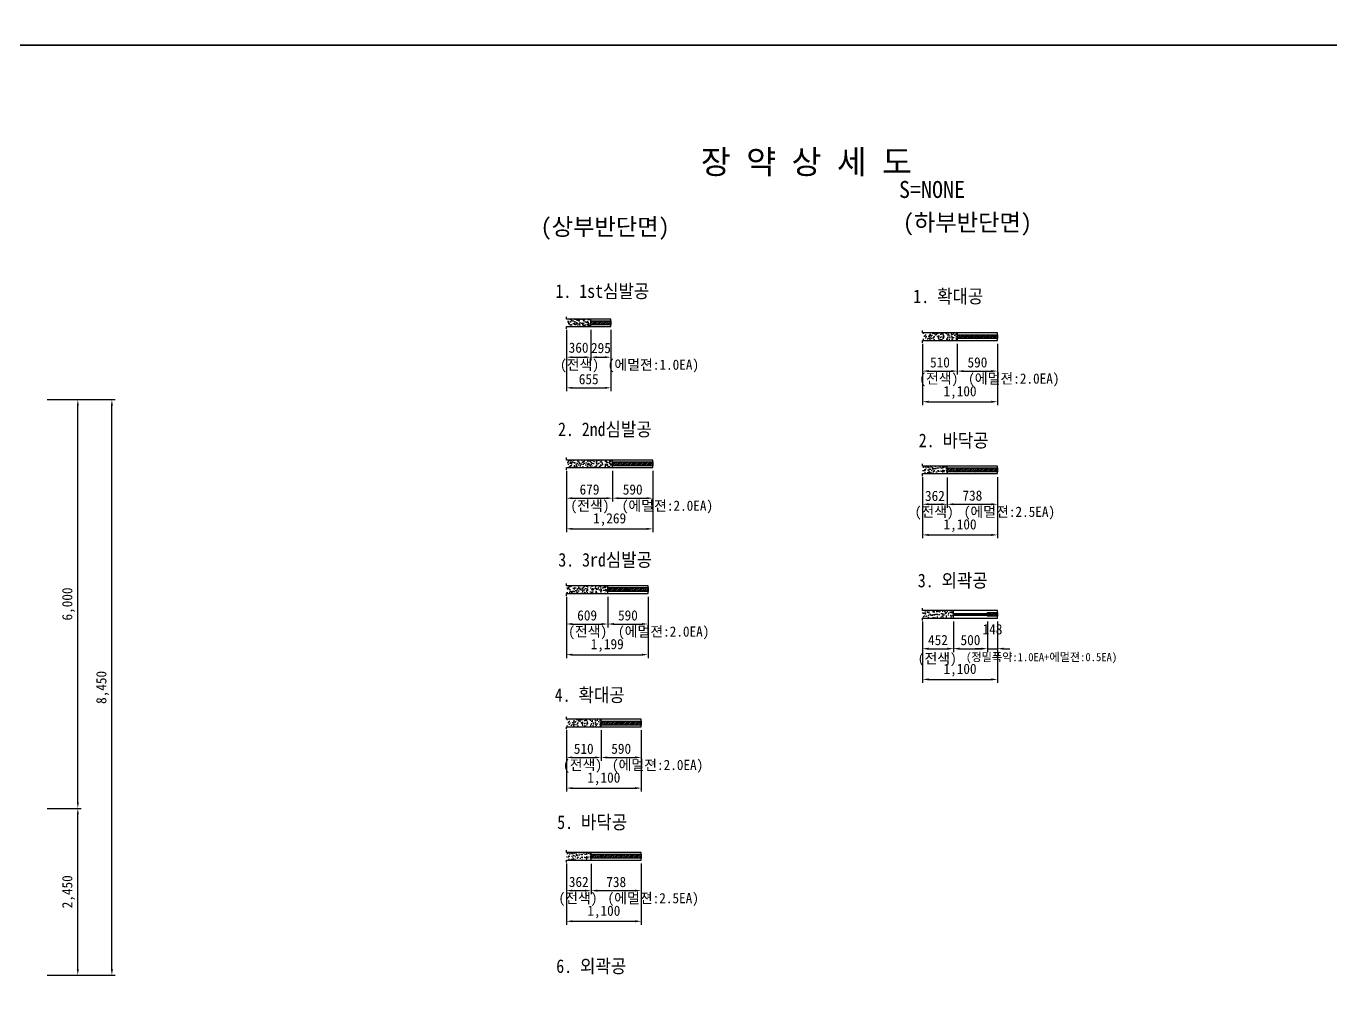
# Model space of a CAD drawing. Header units: millimetres. Extents: x -57518 to 189430, y -17322 to 123318.
# Drawn here: x 130227 to 149380, y -5316 to 8760 of the extents above; entities that cross this region are included whole.
import ezdxf
from ezdxf.enums import TextEntityAlignment as Align

# ---------------------------------------------------------------- set-up
doc = ezdxf.new("R2010")
doc.units = ezdxf.units.MM
doc.header["$LTSCALE"] = 500
doc.header["$PDMODE"] = 1
for name, color, linetype in [('CS-BLST', 4, 'Continuous'), ('CS-BLST-PATT', 1, 'Continuous'), ('CS-BLST-TEX3', 3, 'Continuous'), ('CS-DIMS', 1, 'Continuous'), ('CS-EXCV', 3, 'E-DIGLN01'), ('CS-SYMB', 2, 'Continuous'), ('CS-TABL', 3, 'Continuous'), ('CS-TEX1', 6, 'Continuous'), ('CS-TEX2', 6, 'Continuous'), ('CS-TEX3', 6, 'Continuous'), ('CS-TEXT', 3, 'Continuous'), ('CX-PAPR', 2, 'Continuous')]:
    doc.layers.add(name, color=color, linetype=linetype)
doc.styles.add('굴림체', font='')
doc.styles.get('굴림체').set_extended_font_data('GulimChe')
doc.linetypes.add('E-DIGLN01', pattern='A,0.9,-0.2,[19,kscals.shx,S=0.1,R=180,X=0,Y=0],0.9', length=2)
doc.dimstyles.new('DIM01-50', dxfattribs={"dimscale": 50, "dimtxt": 3, "dimasz": 1.8, "dimexe": 1, "dimexo": 1, "dimgap": 1, "dimtad": 1, "dimdec": 0, "dimzin": 9, "dimdsep": 46, "dimlunit": 6, "dimtxsty": '굴림체', "dimcen": 2.5, "dimclrt": 3, "dimadec": 4, "dimazin": 0, "dimtfac": 1, "dimtdec": 0, "dimtmove": 2, "dimatfit": 3, "dimfxl": 1, "dimtolj": 1, "dimtzin": 0, "dimarcsym": 0})
pattern_1 = [(50, (-277752.67, 442182.754), (91.0923345, -7.969543), [9.525, -104.775]), (355, (-277752.67, 442182.75), (-17.621413, 95.528321), [7.62, -83.82]), (100.451, (-277745.08, 442182.09), (73.471251, 87.558344), [8.095, -89.045]), (46.1842, (-277752.67, 442208.15), (135.53952, -21.021164), [14.2875, -157.1625]), (96.6356, (-277741.38, 442206.4), (118.702117, 123.712778), [12.1425, -133.5675]), (351.184, (-277752.67, 442208.15), (118.702303, 123.71256), [11.43, -125.73]), (21, (-277739.97, 442201.804), (75.80744, -51.132759), [9.525, -104.775]), (326, (-277739.97, 442201.8), (30.901014, 92.093983), [7.62, -83.82]), (71.4514, (-277733.66, 442197.54), (106.708245, 40.961429), [8.095, -89.045]), (37.5, (-277752.673, 442182.754), (1.5443016, 42.2775194), [0, -82.804, 0, -85.09, 0, -84.1375]), (7.5, (-277752.673, 442182.754), (33.4098313, 50.0902874), [0, -48.514, 0, -80.899, 0, -32.0675]), (327.5, (-277780.994, 442182.754), (67.7952976, -2.864372), [0, -31.75, 0, -99.06, 0, -131.445]), (317.5, (-277793.694, 442182.754), (74.0645907, 12.7132455), [0, -41.275, 0, -65.786, 0, -93.345])]
pattern_2 = [(50, (-272523.815, 447854.756), (91.0923345, -7.969543), [9.525, -104.775]), (355, (-272523.815, 447854.76), (-17.621413, 95.528321), [7.62, -83.82]), (100.451, (-272516.22, 447854.09), (73.471251, 87.558344), [8.095, -89.045]), (46.1842, (-272523.82, 447880.16), (135.53952, -21.021164), [14.2875, -157.1625]), (96.6356, (-272512.52, 447878.4), (118.702117, 123.712778), [12.1425, -133.5675]), (351.184, (-272523.82, 447880.16), (118.702303, 123.71256), [11.43, -125.73]), (21, (-272511.115, 447873.806), (75.80744, -51.132759), [9.525, -104.775]), (326, (-272511.115, 447873.81), (30.901014, 92.093983), [7.62, -83.82]), (71.4514, (-272504.8, 447869.545), (106.708245, 40.961429), [8.095, -89.045]), (37.5, (-272523.815, 447854.756), (1.5443016, 42.2775194), [0, -82.804, 0, -85.09, 0, -84.1375]), (7.5, (-272523.815, 447854.756), (33.4098313, 50.0902874), [0, -48.514, 0, -80.899, 0, -32.0675]), (327.5, (-272552.136, 447854.756), (67.7952976, -2.864372), [0, -31.75, 0, -99.06, 0, -131.445]), (317.5, (-272564.836, 447854.756), (74.0645907, 12.7132455), [0, -41.275, 0, -65.786, 0, -93.345])]

# ---------------------------------------------------------------- blocks, each defined once
blk = doc.blocks.new('*D247')
at = {"layer": 'CS-DIMS', "color": 0, "lineweight": -2, "ltscale": 30, "transparency": 16777216}
for p, q in [((138157, 382), (138157, -518)), ((139356, 382), (139356, -518)), ((138247, -468), (139266, -468))]:
    blk.add_line(p, q, dxfattribs=at)
at = {"layer": 'CS-DIMS', "color": 0, "ltscale": 30, "transparency": 16777216}
for points in [[(138247, -453), (138247, -483), (138157, -468)], [(139266, -453), (139266, -483), (139356, -468)]]:
    blk.add_solid(points, dxfattribs=at)
at = {"layer": 'Defpoints', "color": 0, "ltscale": 30, "transparency": 16777216}
for p in [(138157, 432), (139356, 432), (139356, -468)]:
    blk.add_point(p, dxfattribs=at)
at = {"layer": 'CS-DIMS', "color": 3, "ltscale": 30, "transparency": 16777216, "insert": (138757, -332), "char_height": 150, "attachment_point": 5, "style": '굴림체'}
blk.add_mtext('\\A1;1,199', dxfattribs=at)
blk = doc.blocks.new('*D217')
at = {"layer": 'CS-DIMS', "color": 0, "lineweight": -2, "ltscale": 30, "transparency": 16777216}
for p, q in [((138157, 382), (138157, -68)), ((138766, 382), (138766, -68)), ((138247, -18), (138676, -18))]:
    blk.add_line(p, q, dxfattribs=at)
at = {"layer": 'CS-DIMS', "color": 0, "ltscale": 30, "transparency": 16777216}
for points in [[(138247, -3), (138247, -33), (138157, -18)], [(138676, -3), (138676, -33), (138766, -18)]]:
    blk.add_solid(points, dxfattribs=at)
at = {"layer": 'Defpoints', "color": 0, "ltscale": 30, "transparency": 16777216}
for p in [(138157, 432), (138766, 432), (138766, -18)]:
    blk.add_point(p, dxfattribs=at)
at = {"layer": 'CS-DIMS', "color": 3, "ltscale": 30, "transparency": 16777216, "insert": (138462, 108), "char_height": 150, "attachment_point": 5, "style": '굴림체'}
blk.add_mtext('\\A1;609', dxfattribs=at)
blk = doc.blocks.new('*D218')
at = {"layer": 'CS-DIMS', "color": 0, "lineweight": -2, "ltscale": 30, "transparency": 16777216}
for p, q in [((138766, 382), (138766, -68)), ((139356, 382), (139356, -68)), ((138856, -18), (139266, -18))]:
    blk.add_line(p, q, dxfattribs=at)
at = {"layer": 'CS-DIMS', "color": 0, "ltscale": 30, "transparency": 16777216}
for points in [[(138856, -3), (138856, -33), (138766, -18)], [(139266, -3), (139266, -33), (139356, -18)]]:
    blk.add_solid(points, dxfattribs=at)
at = {"layer": 'Defpoints', "color": 0, "ltscale": 30, "transparency": 16777216}
for p in [(138766, 432), (139356, 432), (139356, -18)]:
    blk.add_point(p, dxfattribs=at)
at = {"layer": 'CS-DIMS', "color": 3, "ltscale": 30, "transparency": 16777216, "insert": (139061, 108), "char_height": 150, "attachment_point": 5, "style": '굴림체'}
blk.add_mtext('\\A1;590', dxfattribs=at)
blk = doc.blocks.new('뉴마이트')
at = {"layer": 'CS-BLST-PATT'}
h = blk.add_hatch(dxfattribs=at)
h.set_pattern_fill('ANSI31', color=256, scale=5.824581, style=0)
h.set_pattern_definition([(45, (-765876.779, 225267.89), (-13.0765565, 13.0765565), [])])
h.paths.add_polyline_path([(0, 29), (0, -29), (295, -29), (295, 29)])
at = {"layer": 'CS-TABL'}
blk.add_lwpolyline([(0, 29), (295, 29), (295, -29), (0, -29)], close=True, dxfattribs=at)
blk = doc.blocks.new('*D224')
at = {"layer": 'CS-DIMS', "color": 0, "lineweight": -2, "ltscale": 30, "transparency": 16777216}
for p, q in [((138157, -3532), (138157, -4432)), ((139257, -3532), (139257, -4432)), ((138247, -4382), (139167, -4382))]:
    blk.add_line(p, q, dxfattribs=at)
at = {"layer": 'CS-DIMS', "color": 0, "ltscale": 30, "transparency": 16777216}
for points in [[(138247, -4367), (138247, -4397), (138157, -4382)], [(139167, -4367), (139167, -4397), (139257, -4382)]]:
    blk.add_solid(points, dxfattribs=at)
at = {"layer": 'Defpoints', "color": 0, "ltscale": 30, "transparency": 16777216}
for p in [(138157, -3482), (139257, -3482), (139257, -4382)]:
    blk.add_point(p, dxfattribs=at)
at = {"layer": 'CS-DIMS', "color": 3, "ltscale": 30, "transparency": 16777216, "insert": (138707, -4246), "char_height": 150, "attachment_point": 5, "style": '굴림체'}
blk.add_mtext('\\A1;1,100', dxfattribs=at)
blk = doc.blocks.new('*D225')
at = {"layer": 'CS-DIMS', "color": 0, "lineweight": -2, "ltscale": 30, "transparency": 16777216}
for p, q in [((138157, -3532), (138157, -3982)), ((138520, -3539), (138520, -3982)), ((138247, -3932), (138430, -3932))]:
    blk.add_line(p, q, dxfattribs=at)
at = {"layer": 'CS-DIMS', "color": 0, "ltscale": 30, "transparency": 16777216}
for points in [[(138247, -3917), (138247, -3947), (138157, -3932)], [(138430, -3917), (138430, -3947), (138520, -3932)]]:
    blk.add_solid(points, dxfattribs=at)
at = {"layer": 'Defpoints', "color": 0, "ltscale": 30, "transparency": 16777216}
for p in [(138157, -3482), (138520, -3489), (138520, -3932)]:
    blk.add_point(p, dxfattribs=at)
at = {"layer": 'CS-DIMS', "color": 3, "ltscale": 30, "transparency": 16777216, "insert": (138339, -3805), "char_height": 150, "attachment_point": 5, "style": '굴림체'}
blk.add_mtext('\\A1;362', dxfattribs=at)
blk = doc.blocks.new('*D226')
at = {"layer": 'CS-DIMS', "color": 0, "lineweight": -2, "ltscale": 30, "transparency": 16777216}
for p, q in [((138520, -3539), (138520, -3982)), ((139257, -3532), (139257, -3982)), ((138610, -3932), (139167, -3932))]:
    blk.add_line(p, q, dxfattribs=at)
at = {"layer": 'CS-DIMS', "color": 0, "ltscale": 30, "transparency": 16777216}
for points in [[(138610, -3917), (138610, -3947), (138520, -3932)], [(139167, -3917), (139167, -3947), (139257, -3932)]]:
    blk.add_solid(points, dxfattribs=at)
at = {"layer": 'Defpoints', "color": 0, "ltscale": 30, "transparency": 16777216}
for p in [(138520, -3489), (139257, -3482), (139257, -3932)]:
    blk.add_point(p, dxfattribs=at)
at = {"layer": 'CS-DIMS', "color": 3, "ltscale": 30, "transparency": 16777216, "insert": (138889, -3806), "char_height": 150, "attachment_point": 5, "style": '굴림체'}
blk.add_mtext('\\A1;738', dxfattribs=at)
blk = doc.blocks.new('*D227')
at = {"layer": 'CS-DIMS', "color": 0, "lineweight": -2, "ltscale": 30, "transparency": 16777216}
for p, q in [((138157, 4299), (138157, 3849)), ((138517, 4299), (138517, 3849)), ((138247, 3899), (138427, 3899))]:
    blk.add_line(p, q, dxfattribs=at)
at = {"layer": 'CS-DIMS', "color": 0, "ltscale": 30, "transparency": 16777216}
for points in [[(138247, 3914), (138247, 3884), (138157, 3899)], [(138427, 3914), (138427, 3884), (138517, 3899)]]:
    blk.add_solid(points, dxfattribs=at)
at = {"layer": 'Defpoints', "color": 0, "ltscale": 30, "transparency": 16777216}
for p in [(138157, 4349), (138517, 4349), (138517, 3899)]:
    blk.add_point(p, dxfattribs=at)
at = {"layer": 'CS-DIMS', "color": 3, "ltscale": 30, "transparency": 16777216, "insert": (138337, 4038), "char_height": 150, "attachment_point": 5, "style": '굴림체'}
blk.add_mtext('\\A1;360', dxfattribs=at)
blk = doc.blocks.new('*D228')
at = {"layer": 'CS-DIMS', "color": 0, "lineweight": -2, "ltscale": 30, "transparency": 16777216}
for p, q in [((138517, 4299), (138517, 3849)), ((138812, 4299), (138812, 3849)), ((138607, 3899), (138722, 3899))]:
    blk.add_line(p, q, dxfattribs=at)
at = {"layer": 'CS-DIMS', "color": 0, "ltscale": 30, "transparency": 16777216}
for points in [[(138607, 3914), (138607, 3884), (138517, 3899)], [(138722, 3914), (138722, 3884), (138812, 3899)]]:
    blk.add_solid(points, dxfattribs=at)
at = {"layer": 'Defpoints', "color": 0, "ltscale": 30, "transparency": 16777216}
for p in [(138517, 4349), (138812, 4349), (138812, 3899)]:
    blk.add_point(p, dxfattribs=at)
at = {"layer": 'CS-DIMS', "color": 3, "ltscale": 30, "transparency": 16777216, "insert": (138665, 4033), "char_height": 150, "attachment_point": 5, "style": '굴림체'}
blk.add_mtext('\\A1;295', dxfattribs=at)
blk = doc.blocks.new('*D229')
at = {"layer": 'CS-DIMS', "color": 0, "lineweight": -2, "ltscale": 30, "transparency": 16777216}
for p, q in [((138157, 2229), (138157, 1329)), ((139426, 2229), (139426, 1329)), ((138247, 1379), (139336, 1379))]:
    blk.add_line(p, q, dxfattribs=at)
at = {"layer": 'CS-DIMS', "color": 0, "ltscale": 30, "transparency": 16777216}
for points in [[(138247, 1394), (138247, 1364), (138157, 1379)], [(139336, 1394), (139336, 1364), (139426, 1379)]]:
    blk.add_solid(points, dxfattribs=at)
at = {"layer": 'Defpoints', "color": 0, "ltscale": 30, "transparency": 16777216}
for p in [(138157, 2279), (139426, 2279), (139426, 1379)]:
    blk.add_point(p, dxfattribs=at)
at = {"layer": 'CS-DIMS', "color": 3, "ltscale": 30, "transparency": 16777216, "insert": (138792, 1515), "char_height": 150, "attachment_point": 5, "style": '굴림체'}
blk.add_mtext('\\A1;1,269', dxfattribs=at)
blk = doc.blocks.new('*D230')
at = {"layer": 'CS-DIMS', "color": 0, "lineweight": -2, "ltscale": 30, "transparency": 16777216}
for p, q in [((138157, 2229), (138157, 1779)), ((138836, 2229), (138836, 1779)), ((138247, 1829), (138746, 1829))]:
    blk.add_line(p, q, dxfattribs=at)
at = {"layer": 'CS-DIMS', "color": 0, "ltscale": 30, "transparency": 16777216}
for points in [[(138247, 1844), (138247, 1814), (138157, 1829)], [(138746, 1844), (138746, 1814), (138836, 1829)]]:
    blk.add_solid(points, dxfattribs=at)
at = {"layer": 'Defpoints', "color": 0, "ltscale": 30, "transparency": 16777216}
for p in [(138157, 2279), (138836, 2279), (138836, 1829)]:
    blk.add_point(p, dxfattribs=at)
at = {"layer": 'CS-DIMS', "color": 3, "ltscale": 30, "transparency": 16777216, "insert": (138497, 1956), "char_height": 150, "attachment_point": 5, "style": '굴림체'}
blk.add_mtext('\\A1;679', dxfattribs=at)
blk = doc.blocks.new('*D231')
at = {"layer": 'CS-DIMS', "color": 0, "lineweight": -2, "ltscale": 30, "transparency": 16777216}
for p, q in [((138836, 2229), (138836, 1779)), ((139426, 2229), (139426, 1779)), ((138926, 1829), (139336, 1829))]:
    blk.add_line(p, q, dxfattribs=at)
at = {"layer": 'CS-DIMS', "color": 0, "ltscale": 30, "transparency": 16777216}
for points in [[(138926, 1844), (138926, 1814), (138836, 1829)], [(139336, 1844), (139336, 1814), (139426, 1829)]]:
    blk.add_solid(points, dxfattribs=at)
at = {"layer": 'Defpoints', "color": 0, "ltscale": 30, "transparency": 16777216}
for p in [(138836, 2279), (139426, 2279), (139426, 1829)]:
    blk.add_point(p, dxfattribs=at)
at = {"layer": 'CS-DIMS', "color": 3, "ltscale": 30, "transparency": 16777216, "insert": (139131, 1956), "char_height": 150, "attachment_point": 5, "style": '굴림체'}
blk.add_mtext('\\A1;590', dxfattribs=at)
blk = doc.blocks.new('*D232')
at = {"layer": 'CS-DIMS', "color": 0, "lineweight": -2, "ltscale": 30, "transparency": 16777216}
for p, q in [((138157, -1577), (138157, -2477)), ((139257, -1577), (139257, -2477)), ((138247, -2427), (139167, -2427))]:
    blk.add_line(p, q, dxfattribs=at)
at = {"layer": 'CS-DIMS', "color": 0, "ltscale": 30, "transparency": 16777216}
for points in [[(138247, -2412), (138247, -2442), (138157, -2427)], [(139167, -2412), (139167, -2442), (139257, -2427)]]:
    blk.add_solid(points, dxfattribs=at)
at = {"layer": 'Defpoints', "color": 0, "ltscale": 30, "transparency": 16777216}
for p in [(138157, -1527), (139257, -1527), (139257, -2427)]:
    blk.add_point(p, dxfattribs=at)
at = {"layer": 'CS-DIMS', "color": 3, "ltscale": 30, "transparency": 16777216, "insert": (138707, -2291), "char_height": 150, "attachment_point": 5, "style": '굴림체'}
blk.add_mtext('\\A1;1,100', dxfattribs=at)
blk = doc.blocks.new('*D233')
at = {"layer": 'CS-DIMS', "color": 0, "lineweight": -2, "ltscale": 30, "transparency": 16777216}
for p, q in [((138157, -1577), (138157, -2027)), ((138667, -1577), (138667, -2027)), ((138247, -1977), (138577, -1977))]:
    blk.add_line(p, q, dxfattribs=at)
at = {"layer": 'CS-DIMS', "color": 0, "ltscale": 30, "transparency": 16777216}
for points in [[(138247, -1962), (138247, -1992), (138157, -1977)], [(138577, -1962), (138577, -1992), (138667, -1977)]]:
    blk.add_solid(points, dxfattribs=at)
at = {"layer": 'Defpoints', "color": 0, "ltscale": 30, "transparency": 16777216}
for p in [(138157, -1527), (138667, -1527), (138667, -1977)]:
    blk.add_point(p, dxfattribs=at)
at = {"layer": 'CS-DIMS', "color": 3, "ltscale": 30, "transparency": 16777216, "insert": (138412, -1850), "char_height": 150, "attachment_point": 5, "style": '굴림체'}
blk.add_mtext('\\A1;510', dxfattribs=at)
blk = doc.blocks.new('*D234')
at = {"layer": 'CS-DIMS', "color": 0, "lineweight": -2, "ltscale": 30, "transparency": 16777216}
for p, q in [((138667, -1577), (138667, -2027)), ((139257, -1577), (139257, -2027)), ((138757, -1977), (139167, -1977))]:
    blk.add_line(p, q, dxfattribs=at)
at = {"layer": 'CS-DIMS', "color": 0, "ltscale": 30, "transparency": 16777216}
for points in [[(138757, -1962), (138757, -1992), (138667, -1977)], [(139167, -1962), (139167, -1992), (139257, -1977)]]:
    blk.add_solid(points, dxfattribs=at)
at = {"layer": 'Defpoints', "color": 0, "ltscale": 30, "transparency": 16777216}
for p in [(138667, -1527), (139257, -1527), (139257, -1977)]:
    blk.add_point(p, dxfattribs=at)
at = {"layer": 'CS-DIMS', "color": 3, "ltscale": 30, "transparency": 16777216, "insert": (138962, -1850), "char_height": 150, "attachment_point": 5, "style": '굴림체'}
blk.add_mtext('\\A1;590', dxfattribs=at)
blk = doc.blocks.new('*D235')
at = {"layer": 'CS-DIMS', "color": 0, "lineweight": -2, "ltscale": 30, "transparency": 16777216}
for p, q in [((143386, 4095), (143386, 3195)), ((144486, 4095), (144486, 3195)), ((143476, 3245), (144396, 3245))]:
    blk.add_line(p, q, dxfattribs=at)
at = {"layer": 'CS-DIMS', "color": 0, "ltscale": 30, "transparency": 16777216}
for points in [[(143476, 3260), (143476, 3230), (143386, 3245)], [(144396, 3260), (144396, 3230), (144486, 3245)]]:
    blk.add_solid(points, dxfattribs=at)
at = {"layer": 'Defpoints', "color": 0, "ltscale": 30, "transparency": 16777216}
for p in [(143386, 4145), (144486, 4145), (144486, 3245)]:
    blk.add_point(p, dxfattribs=at)
at = {"layer": 'CS-DIMS', "color": 3, "ltscale": 30, "transparency": 16777216, "insert": (143936, 3381), "char_height": 150, "attachment_point": 5, "style": '굴림체'}
blk.add_mtext('\\A1;1,100', dxfattribs=at)
blk = doc.blocks.new('*D236')
at = {"layer": 'CS-DIMS', "color": 0, "lineweight": -2, "ltscale": 30, "transparency": 16777216}
for p, q in [((143386, 4095), (143386, 3645)), ((143896, 4095), (143896, 3645)), ((143476, 3695), (143806, 3695))]:
    blk.add_line(p, q, dxfattribs=at)
at = {"layer": 'CS-DIMS', "color": 0, "ltscale": 30, "transparency": 16777216}
for points in [[(143476, 3710), (143476, 3680), (143386, 3695)], [(143806, 3710), (143806, 3680), (143896, 3695)]]:
    blk.add_solid(points, dxfattribs=at)
at = {"layer": 'Defpoints', "color": 0, "ltscale": 30, "transparency": 16777216}
for p in [(143386, 4145), (143896, 4145), (143896, 3695)]:
    blk.add_point(p, dxfattribs=at)
at = {"layer": 'CS-DIMS', "color": 3, "ltscale": 30, "transparency": 16777216, "insert": (143641, 3822), "char_height": 150, "attachment_point": 5, "style": '굴림체'}
blk.add_mtext('\\A1;510', dxfattribs=at)
blk = doc.blocks.new('*D237')
at = {"layer": 'CS-DIMS', "color": 0, "lineweight": -2, "ltscale": 30, "transparency": 16777216}
for p, q in [((143896, 4095), (143896, 3645)), ((144486, 4095), (144486, 3645)), ((143986, 3695), (144396, 3695))]:
    blk.add_line(p, q, dxfattribs=at)
at = {"layer": 'CS-DIMS', "color": 0, "ltscale": 30, "transparency": 16777216}
for points in [[(143986, 3710), (143986, 3680), (143896, 3695)], [(144396, 3710), (144396, 3680), (144486, 3695)]]:
    blk.add_solid(points, dxfattribs=at)
at = {"layer": 'Defpoints', "color": 0, "ltscale": 30, "transparency": 16777216}
for p in [(143896, 4145), (144486, 4145), (144486, 3695)]:
    blk.add_point(p, dxfattribs=at)
at = {"layer": 'CS-DIMS', "color": 3, "ltscale": 30, "transparency": 16777216, "insert": (144191, 3822), "char_height": 150, "attachment_point": 5, "style": '굴림체'}
blk.add_mtext('\\A1;590', dxfattribs=at)
blk = doc.blocks.new('*D238')
at = {"layer": 'CS-DIMS', "color": 0, "lineweight": -2, "ltscale": 30, "transparency": 16777216}
for p, q in [((143386, 19), (143386, -881)), ((144486, 19), (144486, -881)), ((143476, -831), (144396, -831))]:
    blk.add_line(p, q, dxfattribs=at)
at = {"layer": 'CS-DIMS', "color": 0, "ltscale": 30, "transparency": 16777216}
for points in [[(143476, -816), (143476, -846), (143386, -831)], [(144396, -816), (144396, -846), (144486, -831)]]:
    blk.add_solid(points, dxfattribs=at)
at = {"layer": 'Defpoints', "color": 0, "ltscale": 30, "transparency": 16777216}
for p in [(143386, 69), (144486, 69), (144486, -831)]:
    blk.add_point(p, dxfattribs=at)
at = {"layer": 'CS-DIMS', "color": 3, "ltscale": 30, "transparency": 16777216, "insert": (143936, -695), "char_height": 150, "attachment_point": 5, "style": '굴림체'}
blk.add_mtext('\\A1;1,100', dxfattribs=at)
blk = doc.blocks.new('*D239')
at = {"layer": 'CS-DIMS', "color": 0, "lineweight": -2, "ltscale": 30, "transparency": 16777216}
for p, q in [((143386, 19), (143386, -431)), ((143839, 19), (143839, -431)), ((143476, -381), (143749, -381))]:
    blk.add_line(p, q, dxfattribs=at)
at = {"layer": 'CS-DIMS', "color": 0, "ltscale": 30, "transparency": 16777216}
for points in [[(143476, -366), (143476, -396), (143386, -381)], [(143749, -366), (143749, -396), (143839, -381)]]:
    blk.add_solid(points, dxfattribs=at)
at = {"layer": 'Defpoints', "color": 0, "ltscale": 30, "transparency": 16777216}
for p in [(143386, 69), (143839, 69), (143839, -381)]:
    blk.add_point(p, dxfattribs=at)
at = {"layer": 'CS-DIMS', "color": 3, "ltscale": 30, "transparency": 16777216, "insert": (143612, -254), "char_height": 150, "attachment_point": 5, "style": '굴림체'}
blk.add_mtext('\\A1;452', dxfattribs=at)
blk = doc.blocks.new('*D240')
at = {"layer": 'CS-DIMS', "color": 0, "lineweight": -2, "ltscale": 30, "transparency": 16777216}
for p, q in [((143386, 19), (143386, -430)), ((143839, 19), (143839, -430)), ((143476, -380), (143749, -380))]:
    blk.add_line(p, q, dxfattribs=at)
at = {"layer": 'CS-DIMS', "color": 0, "ltscale": 30, "transparency": 16777216}
for points in [[(143476, -365), (143476, -395), (143386, -380)], [(143749, -365), (143749, -395), (143839, -380)]]:
    blk.add_solid(points, dxfattribs=at)
at = {"layer": 'Defpoints', "color": 0, "ltscale": 30, "transparency": 16777216}
for p in [(143386, 69), (143839, 69), (143839, -380)]:
    blk.add_point(p, dxfattribs=at)
at = {"layer": 'CS-DIMS', "color": 3, "ltscale": 30, "transparency": 16777216, "insert": (143612, -254), "char_height": 150, "attachment_point": 5, "style": '굴림체'}
blk.add_mtext('\\A1;452', dxfattribs=at)
blk = doc.blocks.new('*D241')
at = {"layer": 'CS-DIMS', "color": 0, "lineweight": -2, "ltscale": 30, "transparency": 16777216}
for p, q in [((143839, 19), (143839, -430)), ((144339, 19), (144339, -430)), ((143929, -380), (144249, -380))]:
    blk.add_line(p, q, dxfattribs=at)
at = {"layer": 'CS-DIMS', "color": 0, "ltscale": 30, "transparency": 16777216}
for points in [[(143929, -365), (143929, -395), (143839, -380)], [(144249, -365), (144249, -395), (144339, -380)]]:
    blk.add_solid(points, dxfattribs=at)
at = {"layer": 'Defpoints', "color": 0, "ltscale": 30, "transparency": 16777216}
for p in [(143839, 69), (144339, 69), (144339, -380)]:
    blk.add_point(p, dxfattribs=at)
at = {"layer": 'CS-DIMS', "color": 3, "ltscale": 30, "transparency": 16777216, "insert": (144089, -254), "char_height": 150, "attachment_point": 5, "style": '굴림체'}
blk.add_mtext('\\A1;500', dxfattribs=at)
blk = doc.blocks.new('*D242')
at = {"layer": 'CS-DIMS', "color": 0, "lineweight": -2, "ltscale": 30, "transparency": 16777216}
for p, q in [((144339, 19), (144339, -430)), ((144486, 19), (144486, -430)), ((144249, -380), (144159, -380)), ((144339, -380), (144486, -380)), ((144576, -380), (144666, -380))]:
    blk.add_line(p, q, dxfattribs=at)
at = {"layer": 'CS-DIMS', "color": 0, "ltscale": 30, "transparency": 16777216}
for points in [[(144249, -365), (144249, -395), (144339, -380)], [(144576, -365), (144576, -395), (144486, -380)]]:
    blk.add_solid(points, dxfattribs=at)
at = {"layer": 'Defpoints', "color": 0, "ltscale": 30, "transparency": 16777216}
for p in [(144339, 69), (144486, 69), (144486, -380)]:
    blk.add_point(p, dxfattribs=at)
at = {"layer": 'CS-DIMS', "color": 3, "ltscale": 30, "transparency": 16777216, "insert": (144412, -96), "char_height": 150, "attachment_point": 5, "style": '굴림체'}
blk.add_mtext('\\A1;148', dxfattribs=at)
blk = doc.blocks.new('*D243')
at = {"layer": 'CS-DIMS', "color": 0, "lineweight": -2, "ltscale": 30, "transparency": 16777216}
for p, q in [((143386, 2140), (143386, 1240)), ((144486, 2140), (144486, 1240)), ((143476, 1290), (144396, 1290))]:
    blk.add_line(p, q, dxfattribs=at)
at = {"layer": 'CS-DIMS', "color": 0, "ltscale": 30, "transparency": 16777216}
for points in [[(143476, 1305), (143476, 1275), (143386, 1290)], [(144396, 1305), (144396, 1275), (144486, 1290)]]:
    blk.add_solid(points, dxfattribs=at)
at = {"layer": 'Defpoints', "color": 0, "ltscale": 30, "transparency": 16777216}
for p in [(143386, 2190), (144486, 2190), (144486, 1290)]:
    blk.add_point(p, dxfattribs=at)
at = {"layer": 'CS-DIMS', "color": 3, "ltscale": 30, "transparency": 16777216, "insert": (143936, 1426), "char_height": 150, "attachment_point": 5, "style": '굴림체'}
blk.add_mtext('\\A1;1,100', dxfattribs=at)
blk = doc.blocks.new('*D244')
at = {"layer": 'CS-DIMS', "color": 0, "lineweight": -2, "ltscale": 30, "transparency": 16777216}
for p, q in [((143386, 2140), (143386, 1690)), ((143749, 2133), (143749, 1690)), ((143476, 1740), (143659, 1740))]:
    blk.add_line(p, q, dxfattribs=at)
at = {"layer": 'CS-DIMS', "color": 0, "ltscale": 30, "transparency": 16777216}
for points in [[(143476, 1755), (143476, 1725), (143386, 1740)], [(143659, 1755), (143659, 1725), (143749, 1740)]]:
    blk.add_solid(points, dxfattribs=at)
at = {"layer": 'Defpoints', "color": 0, "ltscale": 30, "transparency": 16777216}
for p in [(143386, 2190), (143749, 2183), (143749, 1740)]:
    blk.add_point(p, dxfattribs=at)
at = {"layer": 'CS-DIMS', "color": 3, "ltscale": 30, "transparency": 16777216, "insert": (143567, 1862), "char_height": 150, "attachment_point": 5, "style": '굴림체'}
blk.add_mtext('\\A1;362', dxfattribs=at)
blk = doc.blocks.new('*D245')
at = {"layer": 'CS-DIMS', "color": 0, "lineweight": -2, "ltscale": 30, "transparency": 16777216}
for p, q in [((143749, 2133), (143749, 1690)), ((144486, 2140), (144486, 1690)), ((143839, 1740), (144396, 1740))]:
    blk.add_line(p, q, dxfattribs=at)
at = {"layer": 'CS-DIMS', "color": 0, "ltscale": 30, "transparency": 16777216}
for points in [[(143839, 1755), (143839, 1725), (143749, 1740)], [(144396, 1755), (144396, 1725), (144486, 1740)]]:
    blk.add_solid(points, dxfattribs=at)
at = {"layer": 'Defpoints', "color": 0, "ltscale": 30, "transparency": 16777216}
for p in [(143749, 2183), (144486, 2190), (144486, 1740)]:
    blk.add_point(p, dxfattribs=at)
at = {"layer": 'CS-DIMS', "color": 3, "ltscale": 30, "transparency": 16777216, "insert": (144117, 1866), "char_height": 150, "attachment_point": 5, "style": '굴림체'}
blk.add_mtext('\\A1;738', dxfattribs=at)
blk = doc.blocks.new('*D246')
at = {"layer": 'CS-DIMS', "color": 0, "lineweight": -2, "ltscale": 30, "transparency": 16777216}
for p, q in [((138157, 4299), (138157, 3399)), ((138812, 4299), (138812, 3399)), ((138247, 3449), (138722, 3449))]:
    blk.add_line(p, q, dxfattribs=at)
at = {"layer": 'CS-DIMS', "color": 0, "ltscale": 30, "transparency": 16777216}
for points in [[(138247, 3464), (138247, 3434), (138157, 3449)], [(138722, 3464), (138722, 3434), (138812, 3449)]]:
    blk.add_solid(points, dxfattribs=at)
at = {"layer": 'Defpoints', "color": 0, "ltscale": 30, "transparency": 16777216}
for p in [(138157, 4349), (138812, 4349), (138812, 3449)]:
    blk.add_point(p, dxfattribs=at)
at = {"layer": 'CS-DIMS', "color": 3, "ltscale": 30, "transparency": 16777216, "insert": (138485, 3576), "char_height": 150, "attachment_point": 5, "style": '굴림체'}
blk.add_mtext('\\A1;655', dxfattribs=at)
blk = doc.blocks.new('*D261')
at = {"layer": 'CS-DIMS', "color": 0, "lineweight": -2, "transparency": 16777216}
for p, q in [((130536, -2724), (131036, -2724)), ((130986, -5084), (130986, -2814)), ((130536, -5174), (131036, -5174))]:
    blk.add_line(p, q, dxfattribs=at)
at = {"layer": 'CS-DIMS', "color": 0, "transparency": 16777216}
for points in [[(130971, -2814), (131001, -2814), (130986, -2724)], [(130971, -5084), (131001, -5084), (130986, -5174)]]:
    blk.add_solid(points, dxfattribs=at)
at = {"layer": 'Defpoints', "color": 0, "transparency": 16777216}
for p in [(130486, -2724), (130986, -2724), (130486, -5174)]:
    blk.add_point(p, dxfattribs=at)
at = {"layer": 'CS-DIMS', "color": 3, "transparency": 16777216, "insert": (130850, -3949), "char_height": 150, "attachment_point": 5, "rotation": 90, "style": '굴림체'}
blk.add_mtext('\\A1;2,450', dxfattribs=at)
blk = doc.blocks.new('*D262')
at = {"layer": 'CS-DIMS', "color": 0, "lineweight": -2, "transparency": 16777216}
for p, q in [((131036, 3276), (131536, 3276)), ((131486, -5084), (131486, 3186)), ((131036, -5174), (131536, -5174))]:
    blk.add_line(p, q, dxfattribs=at)
at = {"layer": 'CS-DIMS', "color": 0, "transparency": 16777216}
for points in [[(131471, 3186), (131501, 3186), (131486, 3276)], [(131471, -5084), (131501, -5084), (131486, -5174)]]:
    blk.add_solid(points, dxfattribs=at)
at = {"layer": 'Defpoints', "color": 0, "transparency": 16777216}
for p in [(130986, 3276), (131486, 3276), (130986, -5174)]:
    blk.add_point(p, dxfattribs=at)
at = {"layer": 'CS-DIMS', "color": 3, "transparency": 16777216, "insert": (131350, -949), "char_height": 150, "attachment_point": 5, "rotation": 90, "style": '굴림체'}
blk.add_mtext('\\A1;8,450', dxfattribs=at)
blk = doc.blocks.new('*D263')
at = {"layer": 'CS-DIMS', "color": 0, "lineweight": -2, "transparency": 16777216}
for p, q in [((130536, 3276), (131036, 3276)), ((130986, -2634), (130986, 3186)), ((130536, -2724), (131036, -2724))]:
    blk.add_line(p, q, dxfattribs=at)
at = {"layer": 'CS-DIMS', "color": 0, "transparency": 16777216}
for points in [[(130971, 3186), (131001, 3186), (130986, 3276)], [(130971, -2634), (131001, -2634), (130986, -2724)]]:
    blk.add_solid(points, dxfattribs=at)
at = {"layer": 'Defpoints', "color": 0, "transparency": 16777216}
for p in [(130486, 3276), (130986, 3276), (130486, -2724)]:
    blk.add_point(p, dxfattribs=at)
at = {"layer": 'CS-DIMS', "color": 3, "transparency": 16777216, "insert": (130850, 276), "char_height": 150, "attachment_point": 5, "rotation": 90, "style": '굴림체'}
blk.add_mtext('\\A1;6,000', dxfattribs=at)

msp = doc.modelspace()

# ---------------------------------------------------------------- hatches: boundary and pattern name
at = {"layer": 'CS-BLST-PATT'}
h = msp.add_hatch(dxfattribs=at)
h.set_pattern_fill('AR-CONC', color=256, scale=0.5, style=0)
h.set_pattern_definition([(50, (-277752.67, 442320.11), (91.0923345, -7.969543), [9.525, -104.775]), (355, (-277752.67, 442320.11), (-17.621413, 95.528321), [7.62, -83.82]), (100.451, (-277745.08, 442319.45), (73.471251, 87.558344), [8.095, -89.045]), (46.1842, (-277752.67, 442345.51), (135.53952, -21.021164), [14.2875, -157.1625]), (96.6356, (-277741.38, 442343.76), (118.702117, 123.712778), [12.1425, -133.5675]), (351.184, (-277752.67, 442345.51), (118.702303, 123.71256), [11.43, -125.73]), (21, (-277739.97, 442339.16), (75.80744, -51.132759), [9.525, -104.775]), (326, (-277739.97, 442339.16), (30.901014, 92.093983), [7.62, -83.82]), (71.4514, (-277733.66, 442334.9), (106.708245, 40.961429), [8.095, -89.045]), (37.5, (-277752.673, 442320.112), (1.5443016, 42.2775194), [0, -82.804, 0, -85.09, 0, -84.1375]), (7.5, (-277752.673, 442320.11), (33.4098313, 50.0902874), [0, -48.514, 0, -80.899, 0, -32.0675]), (327.5, (-277780.994, 442320.11), (67.7952976, -2.864372), [0, -31.75, 0, -99.06, 0, -131.445]), (317.5, (-277793.694, 442320.11), (74.0645907, 12.7132455), [0, -41.275, 0, -65.786, 0, -93.345])])
h.paths.add_polyline_path([(138517.3, 4459), (138157.3, 4459), (138157.3, 4349), (138517.3, 4349)])
h = msp.add_hatch(dxfattribs=at)
h.set_pattern_fill('AR-CONC', color=256, scale=0.5, style=0)
h.set_pattern_definition(pattern_2)
h.paths.add_polyline_path([(143896.2, 4255), (143386.2, 4255), (143386.2, 4145), (143896.2, 4145)])
h = msp.add_hatch(dxfattribs=at)
h.set_pattern_fill('AR-CONC', color=256, scale=0.5, style=0)
h.set_pattern_definition(pattern_1)
h.paths.add_polyline_path([(138836.3, 2389.3), (138157.3, 2389.3), (138157.3, 2279.3), (138836.3, 2279.3)])
h = msp.add_hatch(dxfattribs=at)
h.set_pattern_fill('AR-CONC', color=256, scale=0.5, style=0)
h.set_pattern_definition(pattern_2)
h.paths.add_polyline_path([(143748.7, 2299.5), (143386.2, 2299.5), (143386.2, 2189.5), (143748.7, 2189.5)])
h = msp.add_hatch(dxfattribs=at)
h.set_pattern_fill('ANSI31', color=256, scale=5.824581, style=0)
h.set_pattern_definition([(45, (-622275.584, 227512.4), (-13.0765565, 13.0765565), [])])
h.paths.add_polyline_path([(143748.7, 2273.6), (143748.7, 2215.4), (143896.2, 2215.4), (143896.2, 2273.6)])
h = msp.add_hatch(dxfattribs=at)
h.set_pattern_fill('AR-CONC', color=256, scale=0.5, style=0)
h.set_pattern_definition(pattern_1)
h.paths.add_polyline_path([(138766.3, 541.7), (138157.3, 541.7), (138157.3, 431.7), (138766.3, 431.7)])
h = msp.add_hatch(dxfattribs=at)
h.set_pattern_fill('AR-CONC', color=256, scale=0.5, style=0)
h.set_pattern_definition(pattern_2)
h.paths.add_polyline_path([(143838.6, 179), (143386.2, 179), (143386.2, 69), (143838.6, 69)])
h = msp.add_hatch(dxfattribs=at)
h.set_pattern_fill('ANSI31', color=256, scale=5.824581, style=0)
h.set_pattern_definition([(45, (-621685.584, 225391.88), (-13.0765565, 13.0765565), [])])
h.paths.add_polyline_path([(144338.7, 153.1), (144338.7, 94.9), (144486.2, 94.9), (144486.2, 153.1)])
h = msp.add_hatch(dxfattribs=at)
h.set_pattern_fill('AR-CONC', color=256, scale=0.5, style=0)
h.set_pattern_definition(pattern_1)
h.paths.add_polyline_path([(138667.3, -1417), (138157.3, -1417), (138157.3, -1527), (138667.3, -1527)])
h = msp.add_hatch(dxfattribs=at)
h.set_pattern_fill('AR-CONC', color=256, scale=0.5, style=0)
h.set_pattern_definition(pattern_1)
h.paths.add_polyline_path([(138519.8, -3372.5), (138157.3, -3372.5), (138157.3, -3482.5), (138519.8, -3482.5)])
h = msp.add_hatch(dxfattribs=at)
h.set_pattern_fill('ANSI31', color=256, scale=5.824581, style=0)
h.set_pattern_definition([(45, (-627504.442, 221840.398), (-13.0765565, 13.0765565), [])])
h.paths.add_polyline_path([(138519.8, -3398.4), (138519.8, -3456.6), (138667.3, -3456.6), (138667.3, -3398.4)])
at = {"layer": 'CS-SYMB'}
h = msp.add_hatch(dxfattribs=at)
h.set_pattern_fill('LINE', color=256, scale=4.6, style=0)
h.set_pattern_definition([(0, (-1882363.846, 833477.503), (0, 14.605), [])])
h.paths.add_polyline_path([(144338.7, 109.4), (144338.7, 138.6), (143838.7, 138.6), (143838.7, 109.4)])

# ---------------------------------------------------------------- linework, layer by layer
at = {"layer": 'CS-BLST', "elevation": 0}
for points in [[(143748.7, 2273.6), (143896.2, 2273.6), (143896.2, 2215.4), (143748.7, 2215.4)], [(144338.7, 153.1), (144486.2, 153.1), (144486.2, 94.9), (144338.7, 94.9)], [(138519.8, -3398.4), (138667.3, -3398.4), (138667.3, -3456.6), (138519.8, -3456.6)]]:
    msp.add_lwpolyline(points, close=True, dxfattribs=at)
at = {"layer": 'CS-EXCV', "elevation": 0}
for points in [[(138157.3, 4314), (138157.3, 4349), (138812.3, 4349), (138812.3, 4459), (138157.3, 4459), (138157.3, 4493.9)], [(143386.2, 4110.1), (143386.2, 4145), (144486.2, 4145), (144486.2, 4255), (143386.2, 4255), (143386.2, 4290)], [(138157.3, 2244.3), (138157.3, 2279.3), (139426.3, 2279.3), (139426.3, 2389.3), (138157.3, 2389.3), (138157.3, 2424.2)], [(143386.2, 2154.6), (143386.2, 2189.5), (144486.2, 2189.5), (144486.2, 2299.5), (143386.2, 2299.5), (143386.2, 2334.5)], [(138157.3, 396.8), (138157.3, 431.7), (139356.3, 431.7), (139356.3, 541.7), (138157.3, 541.7), (138157.3, 576.7)], [(143386.2, 34), (143386.2, 69), (144486.2, 69), (144486.2, 179), (143386.2, 179), (143386.2, 213.9)], [(138157.3, -1561.9), (138157.3, -1527), (139257.3, -1527), (139257.3, -1417), (138157.3, -1417), (138157.3, -1382)], [(138157.3, -3517.4), (138157.3, -3482.5), (139257.3, -3482.5), (139257.3, -3372.5), (138157.3, -3372.5), (138157.3, -3337.5)]]:
    msp.add_lwpolyline(points, dxfattribs=at)
at = {"layer": 'CS-SYMB'}
for p, q in [((138517.3, 4349, 0), (138517.3, 4459, 0)), ((143896.2, 4145, 0), (143896.2, 4255, 0)), ((138836.3, 2279.3, 0), (138836.3, 2389.3, 0)), ((143748.7, 2189.5, 0), (143748.7, 2299.5, 0)), ((138766.3, 431.7, 0), (138766.3, 541.7, 0)), ((143838.6, 69, 0), (143838.6, 179, 0)), ((138667.3, -1527, 0), (138667.3, -1417, 0)), ((138519.8, -3482.5, 0), (138519.8, -3372.5, 0))]:
    msp.add_line(p, q, dxfattribs=at)
at = {"layer": 'CS-SYMB', "elevation": 0}
msp.add_lwpolyline([(143838.7, 138.6), (144338.7, 138.6), (144338.7, 109.4), (143838.7, 109.4)], close=True, dxfattribs=at)
at = {"layer": 'CX-PAPR', "elevation": 0}
for points in [[(109829.7, 8477.8), (149629.7, 8477.8), (149629.7, 34277.8), (109829.7, 34277.8)], [(109829.7, -17322.2), (149629.7, -17322.2), (149629.7, 8477.8), (109829.7, 8477.8)]]:
    msp.add_lwpolyline(points, close=True, dxfattribs=at)

# ---------------------------------------------------------------- block references
at = {"layer": 'CS-BLST'}
for p in [(138517.3, 4404, 0), (143896.2, 4200, 0), (144191.2, 4200, 0), (138836.3, 2334.3, 0), (139131.3, 2334.3, 0), (143896.2, 2244.5, 0), (144191.2, 2244.5, 0), (138766.3, 486.7, 0), (139061.3, 486.7, 0), (138667.3, -1472, 0), (138962.3, -1472, 0), (138667.3, -3427.5, 0), (138962.3, -3427.5, 0)]:
    msp.add_blockref('뉴마이트', p, dxfattribs=at)

# ---------------------------------------------------------------- texts
at = {"layer": 'CS-BLST-TEX3', "style": '굴림체'}
for s, height, p in [('(전색)', 150, (138350.4, 3714.2, 0)), ('(에멀젼:1.0EA)', 150, (139434.8, 3714.2, 0)), ('(전색)', 150, (143623.8, 3510.3, 0)), ('(에멀젼:2.0EA)', 150, (144725.1, 3510.2, 0)), ('(전색)', 150, (138503.4, 1644.5, 0)), ('(에멀젼:2.0EA)', 150, (139640.8, 1644.4, 0)), ('(에멀젼:2.5EA)', 150, (144661, 1554.8, 0)), ('(전색)', 150, (143556.6, 1554.8, 0)), ('(전색)', 150, (138470.4, -203, 0)), ('(에멀젼:2.0EA)', 150, (139585.8, -203.1, 0)), ('(전색)', 150, (143601.8, -598.2, 0)), ('(정밀폭약:1.0EA+에멀젼:0.5EA)', 120, (145133.1, -563.5, 0)), ('(전색)', 150, (138394.9, -2161.7, 0)), ('(에멀젼:2.0EA)', 150, (139496.3, -2161.8, 0)), ('(전색)', 150, (138327.7, -4117.2, 0)), ('(에멀젼:2.5EA)', 150, (139432.1, -4117.2, 0))]:
    msp.add_text(s, height=height, dxfattribs=at).set_placement(p, align=Align.CENTER)
at = {"layer": 'CS-TEX1', "style": '굴림체'}
msp.add_text('장 약 상 세 도', height=350, dxfattribs=at).set_placement((141680.8, 6770.8, 0), align=Align.MIDDLE)
at = {"layer": 'CS-TEX2', "style": '굴림체'}
for s, p in [('(상부반단면)', (138725.9, 5796.7, 0)), ('(하부반단면)', (144044, 5859.2, 0))]:
    msp.add_text(s, height=250, dxfattribs=at).set_placement(p, align=Align.MIDDLE)
at = {"layer": 'CS-TEX3', "style": '굴림체', "width": 0.9}
for s, p in [('1. 1st심발공', (138685.4, 4769.8, 0)), ('1. 확대공', (143763.1, 4693.2, 0)), ('2. 2nd심발공', (138722.7, 2741.2, 0)), ('2. 바닥공', (143843, 2577.5, 0)), ('3. 3rd심발공', (138727, 825.3, 0)), ('3. 외곽공', (143829, 521.2, 0)), ('4. 확대공', (138499.7, -1159.3, 0)), ('5. 바닥공', (138535.8, -3027.2, 0)), ('6. 외곽공', (138521.9, -5140.2, 0))]:
    msp.add_text(s, height=200, dxfattribs=at).set_placement(p, align=Align.CENTER)
at = {"layer": 'CS-TEXT', "style": '굴림체'}
msp.add_text('S=NONE', height=250, dxfattribs=at).set_placement((143040.3, 6236.1, 0))

# ---------------------------------------------------------------- dimensions: what is measured, and where the dimension line sits
at = {"layer": 'CS-DIMS', "ltscale": 30}
for base, p1, p2, picture, middle in [((138517.3, 3899, 0), (138157.3, 4349, 0), (138517.3, 4349, 0), '*D227', (138337.3, 4037.6, 0)), ((138812.3, 3899, 0), (138517.3, 4349, 0), (138812.3, 4349, 0), '*D228', (138664.8, 4032.8, 0)), ((143748.6948, 1739.5105, 0), (143386.1949, 2189.5105, 0), (143748.6948, 2182.8876, 0), '*D244', (143567.4449, 1861.6006, 0)), ((144486.19489, -380.48911, 0), (144338.69488, 68.99028, 0), (144486.19489, 68.99028, 0), '*D242', (144412.44488, -95.74428, 0)), ((138519.83667, -3932.49138, 0), (138157.33671, -3482.49139, 0), (138519.83667, -3489.11429, 0), '*D225', (138338.58669, -3804.80919, 0))]:
    dim = msp.add_linear_dim(base=base, p1=p1, p2=p2, dimstyle='DIM01-50', dxfattribs=at)
    dim.commit()
    dim.dimension.update_dxf_attribs({"geometry": picture, "text_midpoint": middle, "dimtype": 160})
for base, p1, p2, picture, middle in [((138812.3, 3449, 0), (138157.3, 4349, 0), (138812.3, 4349, 0), '*D246', (138484.8, 3575.7, 0)), ((144486.2, 3245, 0), (143386.2, 4145, 0), (144486.2, 4145, 0), '*D235', (143936.2, 3381.2, 0)), ((143896.2, 3695, 0), (143386.2, 4145, 0), (143896.2, 4145, 0), '*D236', (143641.2, 3822, 0)), ((144486.2, 3695, 0), (143896.2, 4145, 0), (144486.2, 4145, 0), '*D237', (144191.2, 3821.7, 0)), ((139426.3, 1379.3, 0), (138157.3, 2279.3, 0), (139426.3, 2279.3, 0), '*D229', (138791.8, 1515.5, 0)), ((138836.3, 1829.3, 0), (138157.3, 2279.3, 0), (138836.3, 2279.3, 0), '*D230', (138496.8, 1956.2, 0)), ((139426.3, 1829.3, 0), (138836.3, 2279.3, 0), (139426.3, 2279.3, 0), '*D231', (139131.3, 1956, 0)), ((144486.2, 1289.5, 0), (143386.2, 2189.5, 0), (144486.2, 2189.5, 0), '*D243', (143936.2, 1425.7, 0)), ((144486.1949, 1739.5105, 0), (143748.6948, 2182.8876, 0), (144486.1949, 2189.5105, 0), '*D245', (144117.4449, 1866.4055, 0)), ((139356.3, -468.3, 0), (138157.3, 431.7, 0), (139356.3, 431.7, 0), '*D247', (138756.8, -332.1, 0)), ((138766.3, -18.3, 0), (138157.3, 431.7, 0), (138766.3, 431.7, 0), '*D217', (138461.8, 108.4, 0)), ((139356.3, -18.3, 0), (138766.3, 431.7, 0), (139356.3, 431.7, 0), '*D218', (139061.3, 108.4, 0)), ((144486.2, -831, 0), (143386.2, 69, 0), (144486.2, 69, 0), '*D238', (143936.2, -694.8, 0)), ((143838.6, -381, 0), (143386.2, 69, 0), (143838.6, 69, 0), '*D239', (143612.4, -254.1, 0)), ((143838.6, -380.5, 0), (143386.2, 69, 0), (143838.6, 69, 0), '*D240', (143612.4, -253.6, 0)), ((144338.7, -380.5, 0), (143838.6, 69, 0), (144338.7, 69, 0), '*D241', (144088.7, -253.8, 0)), ((139257.3, -2427, 0), (138157.3, -1527, 0), (139257.3, -1527, 0), '*D232', (138707.3, -2290.8, 0)), ((138667.3, -1977, 0), (138157.3, -1527, 0), (138667.3, -1527, 0), '*D233', (138412.3, -1850, 0)), ((139257.3, -1977, 0), (138667.3, -1527, 0), (139257.3, -1527, 0), '*D234', (138962.3, -1850.3, 0)), ((139257.3, -4382.5, 0), (138157.3, -3482.5, 0), (139257.3, -3482.5, 0), '*D224', (138707.3, -4246.3, 0)), ((139257.33671, -3932.49138, 0), (138519.83667, -3489.11429, 0), (139257.33671, -3482.49138, 0), '*D226', (138888.58669, -3805.59644, 0))]:
    dim = msp.add_linear_dim(base=base, p1=p1, p2=p2, dimstyle='DIM01-50', dxfattribs=at)
    dim.commit()
    dim.dimension.update_dxf_attribs({"geometry": picture, "text_midpoint": middle})
at = {"layer": 'CS-DIMS'}
for base, p1, p2, picture, middle in [((130986.1, 3276.2, 0), (130486.1, -2723.8, 0), (130486.1, 3276.2, 0), '*D263', (130850, 276.2, 0)), ((131486.1, 3276.2, 0), (130986.1, -5173.8, 0), (130986.1, 3276.2, 0), '*D262', (131349.9, -948.8, 0)), ((130986.1, -2723.8, 0), (130486.1, -5173.8, 0), (130486.1, -2723.8, 0), '*D261', (130849.9, -3948.8, 0))]:
    dim = msp.add_linear_dim(base=base, p1=p1, p2=p2, angle=90, dimstyle='DIM01-50', dxfattribs=at)
    dim.commit()
    dim.dimension.update_dxf_attribs({"geometry": picture, "text_midpoint": middle})

doc.saveas('drawing.dxf')
